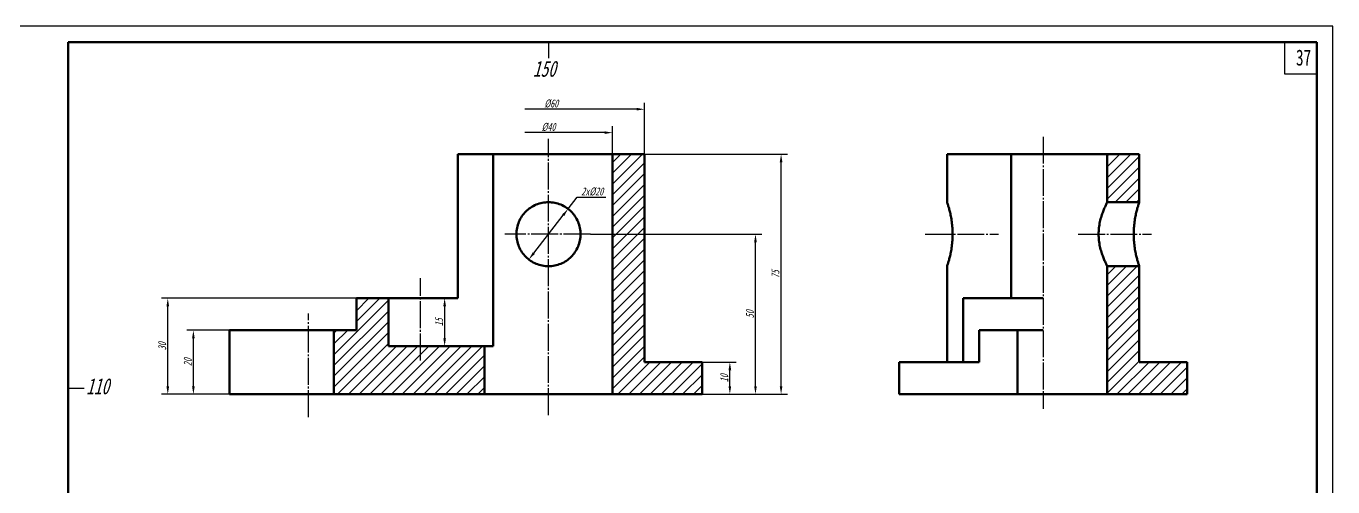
# Model space of a CAD drawing. Header units: millimetres. Extents: x -334 to 3025, y 133 to 867.
# Drawn here: x 1716.2 to 2124.4, y 437.3 to 581.2 of the extents above; entities that cross this region are included whole.
import ezdxf

# ---------------------------------------------------------------- set-up
doc = ezdxf.new("R2010")
doc.units = ezdxf.units.MM
doc.header["$LTSCALE"] = 0.8
doc.header["$PDMODE"] = 33
doc.header["$PDSIZE"] = 1.5
doc.linetypes.add('myCENTER', pattern=[18, 15, -1, 1, -1])
doc.layers.get('Defpoints').update_dxf_attribs({"lineweight": 20})
for name, color, linetype, lineweight in [('答案中心线', 1, 'myCENTER', 25), ('答案剖面线', 1, 'Continuous', 25), ('答案尺寸', 1, 'Continuous', 25), ('答案文字', 1, 'Continuous', 25), ('答案粗实线', 1, 'Continuous', 50), ('答案细实线', 1, 'Continuous', 25)]:
    doc.layers.add(name, color=color, linetype=linetype, lineweight=lineweight)
doc.styles.add('尺寸文字1-2.5号', font='SimSun.ttf', dxfattribs={"width": 0.7, "oblique": 15, "height": 2.5})
doc.styles.add('标题汉字1-5号', font='SimSun.ttf', dxfattribs={"width": 0.7, "height": 5})
doc.dimstyles.new('尺寸25', dxfattribs={"dimtxt": 2.5, "dimasz": 2.5, "dimexe": 2, "dimexo": 0, "dimgap": 0.5, "dimtad": 1, "dimdec": 0, "dimdsep": 46, "dimtxsty": '尺寸文字1-2.5号', "dimcen": 0, "dimadec": 0, "dimazin": 0, "dimtfac": 1, "dimtdec": 0, "dimtmove": 0, "dimatfit": 3, "dimfxl": 0, "dimarcsym": 0})
pattern_1 = [(225, (-7.9555, 227.5367), (1.683798, -1.683798), [])]
pattern_2 = [(225, (3.1268, 227.5367), (1.683798, -1.683798), [])]

# ---------------------------------------------------------------- blocks, each defined once
blk = doc.blocks.new('*D13')
at = {"layer": 'Defpoints', "color": 0}
for p in [(1768.48, 486.24), (1779.71, 486.24), (1779.71, 466.24)]:
    blk.add_point(p, dxfattribs=at)
at = {"layer": '答案尺寸', "color": 0, "lineweight": -2}
for p, q in [((1779.71, 486.24), (1766.48, 486.24)), ((1768.48, 468.74), (1768.48, 483.74)), ((1779.71, 466.24), (1766.48, 466.24))]:
    blk.add_line(p, q, dxfattribs=at)
at = {"layer": '答案尺寸', "color": 0}
for points in [[(1768.07, 483.74), (1768.9, 483.74), (1768.48, 486.24)], [(1768.07, 468.74), (1768.9, 468.74), (1768.48, 466.24)]]:
    blk.add_solid(points, dxfattribs=at)
at = {"layer": '答案尺寸', "color": 0, "insert": (1766.73, 476.24), "char_height": 2.5, "attachment_point": 5, "rotation": 90, "style": '尺寸文字1-2.5号'}
blk.add_mtext('20', dxfattribs=at)
blk = doc.blocks.new('*D14')
at = {"layer": 'Defpoints', "color": 0}
for p in [(1760.48, 496.24), (1819.39, 496.24), (1779.71, 466.24)]:
    blk.add_point(p, dxfattribs=at)
at = {"layer": '答案尺寸', "color": 0, "lineweight": -2}
for p, q in [((1819.39, 496.24), (1758.48, 496.24)), ((1760.48, 468.74), (1760.48, 493.74)), ((1779.71, 466.24), (1758.48, 466.24))]:
    blk.add_line(p, q, dxfattribs=at)
at = {"layer": '答案尺寸', "color": 0}
for points in [[(1760.07, 493.74), (1760.9, 493.74), (1760.48, 496.24)], [(1760.07, 468.74), (1760.9, 468.74), (1760.48, 466.24)]]:
    blk.add_solid(points, dxfattribs=at)
at = {"layer": '答案尺寸', "color": 0, "insert": (1758.73, 481.24), "char_height": 2.5, "attachment_point": 5, "rotation": 90, "style": '尺寸文字1-2.5号'}
blk.add_mtext('30', dxfattribs=at)
blk = doc.blocks.new('*D15')
at = {"layer": 'Defpoints', "color": 0}
for p in [(1839.39, 496.24), (1839.39, 481.24), (1846.96, 481.24)]:
    blk.add_point(p, dxfattribs=at)
at = {"layer": '答案尺寸', "color": 0, "lineweight": -2}
for p, q in [((1839.39, 496.24), (1848.96, 496.24)), ((1846.96, 493.74), (1846.96, 483.74)), ((1839.39, 481.24), (1848.96, 481.24))]:
    blk.add_line(p, q, dxfattribs=at)
at = {"layer": '答案尺寸', "color": 0}
for points in [[(1846.54, 493.74), (1847.38, 493.74), (1846.96, 496.24)], [(1846.54, 483.74), (1847.38, 483.74), (1846.96, 481.24)]]:
    blk.add_solid(points, dxfattribs=at)
at = {"layer": '答案尺寸', "color": 0, "insert": (1845.21, 488.74), "char_height": 2.5, "attachment_point": 5, "rotation": 90, "style": '尺寸文字1-2.5号'}
blk.add_mtext('15', dxfattribs=at)
blk = doc.blocks.new('*D16')
at = {"layer": 'Defpoints', "color": 0}
for p in [(1885.52, 524.14), (1873.26, 508.34)]:
    blk.add_point(p, dxfattribs=at)
at = {"layer": '答案尺寸', "color": 0, "lineweight": -2}
for p, q in [((1885.52, 524.14), (1888.34, 527.79)), ((1888.34, 527.79), (1897.27, 527.79)), ((1874.79, 510.32), (1883.99, 522.17))]:
    blk.add_line(p, q, dxfattribs=at)
at = {"layer": '答案尺寸', "color": 0}
for points in [[(1883.66, 522.42), (1884.31, 521.91), (1885.52, 524.14)], [(1874.46, 510.57), (1875.12, 510.06), (1873.26, 508.34)]]:
    blk.add_solid(points, dxfattribs=at)
at = {"layer": '答案尺寸', "color": 0, "insert": (1893.06, 529.54), "char_height": 2.5, "attachment_point": 5, "style": '尺寸文字1-2.5号'}
blk.add_mtext('2x%%C20', dxfattribs=at)
blk = doc.blocks.new('*D17')
at = {"layer": 'Defpoints', "color": 0}
for p in [(1927.39, 476.24), (1936.04, 476.24), (1927.39, 466.24)]:
    blk.add_point(p, dxfattribs=at)
at = {"layer": '答案尺寸', "color": 0, "lineweight": -2}
for p, q in [((1927.39, 476.24), (1938.04, 476.24)), ((1936.04, 468.74), (1936.04, 473.74)), ((1927.39, 466.24), (1938.04, 466.24))]:
    blk.add_line(p, q, dxfattribs=at)
at = {"layer": '答案尺寸', "color": 0}
for points in [[(1935.63, 473.74), (1936.46, 473.74), (1936.04, 476.24)], [(1935.63, 468.74), (1936.46, 468.74), (1936.04, 466.24)]]:
    blk.add_solid(points, dxfattribs=at)
at = {"layer": '答案尺寸', "color": 0, "insert": (1934.29, 471.24), "char_height": 2.5, "attachment_point": 5, "rotation": 90, "style": '尺寸文字1-2.5号'}
blk.add_mtext('10', dxfattribs=at)
blk = doc.blocks.new('*D18')
at = {"layer": 'Defpoints', "color": 0}
for p in [(1892.51, 516.24), (1944.04, 516.24), (1927.39, 466.24)]:
    blk.add_point(p, dxfattribs=at)
at = {"layer": '答案尺寸', "color": 0, "lineweight": -2}
for p, q in [((1892.51, 516.24), (1946.04, 516.24)), ((1944.04, 468.74), (1944.04, 513.74)), ((1927.39, 466.24), (1946.04, 466.24))]:
    blk.add_line(p, q, dxfattribs=at)
at = {"layer": '答案尺寸', "color": 0}
for points in [[(1943.63, 513.74), (1944.46, 513.74), (1944.04, 516.24)], [(1943.63, 468.74), (1944.46, 468.74), (1944.04, 466.24)]]:
    blk.add_solid(points, dxfattribs=at)
at = {"layer": '答案尺寸', "color": 0, "insert": (1942.29, 491.24), "char_height": 2.5, "attachment_point": 5, "rotation": 90, "style": '尺寸文字1-2.5号'}
blk.add_mtext('50', dxfattribs=at)
blk = doc.blocks.new('*D19')
at = {"layer": 'Defpoints', "color": 0}
for p in [(1909.39, 541.24), (1952.04, 541.24), (1927.39, 466.24)]:
    blk.add_point(p, dxfattribs=at)
at = {"layer": '答案尺寸', "color": 0, "lineweight": -2}
for p, q in [((1909.39, 541.24), (1954.04, 541.24)), ((1952.04, 468.74), (1952.04, 538.74)), ((1927.39, 466.24), (1954.04, 466.24))]:
    blk.add_line(p, q, dxfattribs=at)
at = {"layer": '答案尺寸', "color": 0}
for points in [[(1951.63, 538.74), (1952.46, 538.74), (1952.04, 541.24)], [(1951.63, 468.74), (1952.46, 468.74), (1952.04, 466.24)]]:
    blk.add_solid(points, dxfattribs=at)
at = {"layer": '答案尺寸', "color": 0, "insert": (1950.29, 503.74), "char_height": 2.5, "attachment_point": 5, "rotation": 90, "style": '尺寸文字1-2.5号'}
blk.add_mtext('75', dxfattribs=at)

msp = doc.modelspace()

# ---------------------------------------------------------------- hatches: boundary and pattern name
at = {"layer": '答案剖面线'}
h = msp.add_hatch(dxfattribs=at)
h.set_pattern_fill('ANSI31', color=256, scale=0.75, angle=180, style=0)
h.set_pattern_definition(pattern_1)
h.paths.add_polyline_path([(1909.39, 476.24), (1909.39, 541.24), (1899.39, 541.24), (1899.39, 466.24), (1927.39, 466.24), (1927.39, 476.24)])
h = msp.add_hatch(dxfattribs=at)
h.set_pattern_fill('ANSI31', color=256, scale=0.75, angle=180, style=0)
h.set_pattern_definition(pattern_2)
h.paths.add_polyline_path([(2063.9, 526.24), (2063.9, 541.24), (2053.9, 541.24), (2053.9, 526.24)])
h = msp.add_hatch(dxfattribs=at)
h.set_pattern_fill('ANSI31', color=256, scale=0.75, angle=180, style=0)
h.set_pattern_definition(pattern_2)
h.paths.add_polyline_path([(2063.9, 506.24), (2053.9, 506.24), (2053.9, 466.24), (2078.9, 466.24), (2078.9, 476.24), (2063.9, 476.24)])
h = msp.add_hatch(dxfattribs=at)
h.set_pattern_fill('ANSI31', color=256, scale=0.75, angle=180, style=0)
h.set_pattern_definition(pattern_1)
h.paths.add_polyline_path([(1829.39, 481.24), (1829.39, 496.24), (1819.39, 496.24), (1819.39, 486.24), (1812.39, 486.24), (1812.39, 466.24), (1859.39, 466.24), (1859.39, 481.24)])

# ---------------------------------------------------------------- linework, layer by layer
at = {"layer": '答案中心线', "ltscale": 0.7}
for p, q in [((1879.39, 459.69), (1879.39, 546.06)), ((1997.04, 516.24), (2020, 516.24)), ((2044.82, 516.24), (2067.79, 516.24)), ((1839.39, 476.82), (1839.39, 502.51)), ((1804.39, 459.09), (1804.39, 491.5))]:
    msp.add_line(p, q, dxfattribs=at)
at = {"layer": '答案中心线', "ltscale": 0.7, "extrusion": (0, 1, 0)}
for p, q in [((2033.9, 546.68), (2033.9, 461.72)), ((1892.51, 516.24), (1865.71, 516.24))]:
    msp.add_line(p, q, dxfattribs=at)
at = {"layer": '答案尺寸'}
for p, q in [((1906.89, 555.28), (1872.02, 555.28)), ((1909.39, 541.24), (1909.39, 557.28)), ((1896.89, 547.97), (1872.02, 547.97)), ((1899.39, 541.24), (1899.39, 549.97))]:
    msp.add_line(p, q, dxfattribs=at)
for points in [[(1906.89, 555.7), (1906.89, 554.87), (1909.39, 555.28)], [(1896.89, 548.39), (1896.89, 547.55), (1899.39, 547.97)]]:
    msp.add_solid(points, dxfattribs=at)
at = {"layer": '答案粗实线'}
for p, q in [((2119.39, 576.24), (1729.39, 576.24)), ((1729.39, 576.24), (1729.39, 289.24)), ((2119.39, 289.24), (2119.39, 576.24))]:
    msp.add_line(p, q, dxfattribs=at)
at = {"layer": '答案粗实线', "extrusion": (0, 1, 0)}
for p, q in [((1851.11, 496.24), (1851.11, 541.24)), ((1851.11, 541.24), (1862.07, 541.24)), ((1862.07, 541.24), (1862.07, 481.24)), ((1862.07, 541.24), (1899.39, 541.24)), ((1899.39, 541.24), (1899.39, 466.24)), ((1909.39, 541.24), (1899.39, 541.24)), ((1909.39, 476.24), (1909.39, 541.24)), ((2003.9, 541.24), (2023.9, 541.24)), ((2003.9, 526.24), (2003.9, 541.24)), ((2023.9, 496.24), (2023.9, 541.24)), ((2023.9, 541.24), (2053.9, 541.24)), ((2053.9, 541.24), (2053.9, 526.24)), ((2063.9, 541.24), (2053.9, 541.24)), ((2063.9, 526.24), (2063.9, 541.24)), ((2053.9, 526.24), (2063.9, 526.24)), ((2003.9, 476.24), (2003.9, 506.24)), ((2053.9, 506.24), (2053.9, 466.24)), ((2063.9, 506.24), (2053.9, 506.24)), ((2063.9, 476.24), (2063.9, 506.24)), ((1819.39, 496.24), (1819.39, 486.24)), ((1829.39, 496.24), (1819.39, 496.24)), ((1829.39, 496.24), (1839.39, 496.24)), ((1829.39, 481.24), (1829.39, 496.24)), ((1839.39, 496.24), (1851.11, 496.24)), ((2033.9, 496.24), (2008.9, 496.24)), ((2008.9, 496.24), (2008.9, 476.24)), ((1779.71, 466.24), (1779.71, 486.24)), ((1804.39, 486.24), (1779.71, 486.24)), ((1812.39, 486.24), (1804.39, 486.24)), ((1812.39, 486.24), (1812.39, 466.24)), ((1819.39, 486.24), (1812.39, 486.24)), ((2013.9, 486.24), (2013.9, 476.24)), ((2025.9, 486.24), (2013.9, 486.24)), ((2025.9, 466.24), (2025.9, 486.24)), ((2033.9, 486.24), (2025.9, 486.24)), ((1859.39, 481.24), (1829.39, 481.24)), ((1862.07, 481.24), (1859.39, 481.24)), ((1859.39, 466.24), (1859.39, 481.24)), ((1927.39, 476.24), (1909.39, 476.24)), ((1927.39, 466.24), (1927.39, 476.24)), ((1988.9, 466.24), (1988.9, 476.24)), ((2013.9, 476.24), (1988.9, 476.24)), ((2078.9, 476.24), (2063.9, 476.24)), ((2078.9, 466.24), (2078.9, 476.24)), ((1804.39, 466.24), (1779.71, 466.24)), ((1812.39, 466.24), (1804.39, 466.24)), ((1812.39, 466.24), (1859.39, 466.24)), ((1899.39, 466.24), (1859.39, 466.24)), ((1899.39, 466.24), (1927.39, 466.24)), ((2025.9, 466.24), (1988.9, 466.24)), ((2033.9, 466.24), (2025.9, 466.24)), ((2053.9, 466.24), (2033.9, 466.24)), ((2053.9, 466.24), (2078.9, 466.24))]:
    msp.add_line(p, q, dxfattribs=at)
at = {"layer": '答案粗实线'}
for points, knots in [([(1889.39, 516.24), (1889.39, 515.6), (1889.33, 514.94), (1889.07, 513.64), (1888.87, 513), (1888.36, 511.77), (1888.04, 511.19), (1887.31, 510.1), (1886.9, 509.61), (1886.02, 508.73), (1885.53, 508.32), (1884.45, 507.59), (1883.86, 507.27), (1882.63, 506.76), (1881.99, 506.56), (1880.69, 506.31), (1880.03, 506.24), (1878.75, 506.24), (1878.09, 506.31), (1876.79, 506.56), (1876.15, 506.76), (1874.92, 507.27), (1874.33, 507.59), (1873.25, 508.32), (1872.76, 508.73), (1871.88, 509.61), (1871.47, 510.1), (1870.74, 511.19), (1870.42, 511.77), (1869.91, 513), (1869.71, 513.64), (1869.45, 514.94), (1869.39, 515.6), (1869.39, 516.88), (1869.45, 517.54), (1869.71, 518.84), (1869.91, 519.49), (1870.42, 520.71), (1870.74, 521.3), (1871.47, 522.38), (1871.88, 522.88), (1872.76, 523.75), (1873.25, 524.16), (1874.33, 524.89), (1874.92, 525.21), (1876.15, 525.73), (1876.79, 525.92), (1878.09, 526.18), (1878.75, 526.24), (1880.03, 526.24), (1880.69, 526.18), (1881.99, 525.92), (1882.63, 525.73), (1883.86, 525.21), (1884.45, 524.89), (1885.53, 524.16), (1886.02, 523.75), (1886.9, 522.88), (1887.31, 522.38), (1888.04, 521.3), (1888.36, 520.71), (1888.87, 519.49), (1889.07, 518.84), (1889.33, 517.54), (1889.39, 516.88), (1889.39, 516.24)], [0, 0, 0, 0, 1.924576, 1.924576, 3.849152, 3.849152, 5.773728, 5.773728, 7.698304, 7.698304, 9.617634, 9.617634, 11.536963, 11.536963, 13.456293, 13.456293, 15.375622, 15.375622, 17.294952, 17.294952, 19.214281, 19.214281, 21.133611, 21.133611, 23.05294, 23.05294, 24.977516, 24.977516, 26.902092, 26.902092, 28.826668, 28.826668, 30.751244, 30.751244, 32.67582, 32.67582, 34.600396, 34.600396, 36.524972, 36.524972, 38.449548, 38.449548, 40.368878, 40.368878, 42.288207, 42.288207, 44.207537, 44.207537, 46.126866, 46.126866, 48.046196, 48.046196, 49.965525, 49.965525, 51.884855, 51.884855, 53.804184, 53.804184, 55.72876, 55.72876, 57.653336, 57.653336, 59.577912, 59.577912, 61.502488, 61.502488, 61.502488, 61.502488]), ([(2003.9, 526.24), (2003.9, 526.24), (2003.92, 526.18), (2004.01, 525.93), (2004.07, 525.73), (2004.23, 525.22), (2004.32, 524.9), (2004.53, 524.17), (2004.64, 523.75), (2004.86, 522.87), (2004.97, 522.37), (2005.18, 521.29), (2005.28, 520.7), (2005.44, 519.47), (2005.51, 518.83), (2005.6, 517.53), (2005.62, 516.88), (2005.62, 515.61), (2005.6, 514.96), (2005.51, 513.66), (2005.44, 513.02), (2005.28, 511.79), (2005.18, 511.2), (2004.97, 510.11), (2004.86, 509.61), (2004.64, 508.73), (2004.53, 508.32), (2004.32, 507.58), (2004.23, 507.27), (2004.07, 506.75), (2004.01, 506.56), (2003.92, 506.3), (2003.9, 506.24), (2003.9, 506.24)], [15.194003, 15.194003, 15.194003, 15.194003, 17.092813, 17.092813, 18.991623, 18.991623, 20.890432, 20.890432, 22.789242, 22.789242, 24.688933, 24.688933, 26.588624, 26.588624, 28.488315, 28.488315, 30.388006, 30.388006, 32.287697, 32.287697, 34.187388, 34.187388, 36.087079, 36.087079, 37.986769, 37.986769, 39.885579, 39.885579, 41.784389, 41.784389, 43.683199, 43.683199, 45.582009, 45.582009, 45.582009, 45.582009]), ([(2051.22, 516.24), (2051.22, 516.88), (2051.26, 517.54), (2051.41, 518.84), (2051.51, 519.49), (2051.78, 520.71), (2051.94, 521.3), (2052.27, 522.38), (2052.45, 522.88), (2052.78, 523.75), (2052.95, 524.16), (2053.26, 524.89), (2053.41, 525.21), (2053.65, 525.73), (2053.74, 525.92), (2053.87, 526.18), (2053.9, 526.24), (2053.9, 526.24)], [0, 0, 0, 0, 1.924576, 1.924576, 3.849152, 3.849152, 5.773728, 5.773728, 7.698304, 7.698304, 9.617634, 9.617634, 11.536963, 11.536963, 13.456293, 13.456293, 15.375622, 15.375622, 15.375622, 15.375622]), ([(2063.9, 526.24), (2063.9, 526.24), (2063.88, 526.18), (2063.8, 525.93), (2063.74, 525.73), (2063.58, 525.22), (2063.48, 524.9), (2063.27, 524.17), (2063.16, 523.75), (2062.95, 522.87), (2062.84, 522.37), (2062.63, 521.29), (2062.53, 520.7), (2062.36, 519.47), (2062.3, 518.83), (2062.21, 517.53), (2062.19, 516.88), (2062.19, 516.24)], [45.582009, 45.582009, 45.582009, 45.582009, 47.480819, 47.480819, 49.379628, 49.379628, 51.278438, 51.278438, 53.177248, 53.177248, 55.076939, 55.076939, 56.97663, 56.97663, 58.876321, 58.876321, 60.776012, 60.776012, 60.776012, 60.776012]), ([(2053.9, 506.24), (2053.9, 506.24), (2053.87, 506.31), (2053.74, 506.56), (2053.65, 506.76), (2053.41, 507.27), (2053.26, 507.59), (2052.95, 508.32), (2052.78, 508.73), (2052.45, 509.61), (2052.27, 510.1), (2051.94, 511.19), (2051.78, 511.77), (2051.51, 513), (2051.41, 513.64), (2051.26, 514.94), (2051.22, 515.6), (2051.22, 516.24)], [46.126866, 46.126866, 46.126866, 46.126866, 48.046196, 48.046196, 49.965525, 49.965525, 51.884855, 51.884855, 53.804184, 53.804184, 55.72876, 55.72876, 57.653336, 57.653336, 59.577912, 59.577912, 61.502488, 61.502488, 61.502488, 61.502488]), ([(2062.19, 516.24), (2062.19, 515.61), (2062.21, 514.96), (2062.3, 513.66), (2062.36, 513.02), (2062.53, 511.79), (2062.63, 511.2), (2062.84, 510.11), (2062.95, 509.61), (2063.16, 508.73), (2063.27, 508.32), (2063.48, 507.58), (2063.58, 507.27), (2063.74, 506.75), (2063.8, 506.56), (2063.88, 506.3), (2063.9, 506.24), (2063.9, 506.24)], [0, 0, 0, 0, 1.899691, 1.899691, 3.799382, 3.799382, 5.699073, 5.699073, 7.598764, 7.598764, 9.497573, 9.497573, 11.396383, 11.396383, 13.295193, 13.295193, 15.194003, 15.194003, 15.194003, 15.194003])]:
    msp.add_open_spline(points, degree=3, knots=knots, dxfattribs=at)
at = {"layer": '答案细实线'}
for p, q in [((2124.39, 581.24), (1704.39, 581.24)), ((2124.39, 284.24), (2124.39, 581.24)), ((1879.39, 576.24), (1879.39, 571.24)), ((2109.39, 566.24), (2109.39, 576.24)), ((2119.39, 566.24), (2109.39, 566.24)), ((1734.39, 468.05), (1729.39, 468.05))]:
    msp.add_line(p, q, dxfattribs=at)

# ---------------------------------------------------------------- texts
at = {"layer": '答案尺寸', "char_height": 2.5, "attachment_point": 5, "style": '尺寸文字1-2.5号'}
for s, insert in [('%%C60', (1880.25, 557.03)), ('%%C40', (1879.39, 549.72))]:
    msp.add_mtext(s, dxfattribs=dict(at, insert=insert))
at = {"layer": '答案文字', "style": '标题汉字1-5号', "width": 0.7}
msp.add_text('37', height=5, dxfattribs=at).set_placement((2112.86, 568.92))
at = {"layer": '答案文字', "style": '尺寸文字1-2.5号', "oblique": 15, "width": 0.7}
for s, p in [('150', (1874.53, 565.43)), ('110', (1735.01, 466.24))]:
    msp.add_text(s, height=5, dxfattribs=at).set_placement(p)

# ---------------------------------------------------------------- dimensions: what is measured, and where the dimension line sits
at = {"layer": '答案尺寸'}
for base, p1, p2, picture, middle in [((1952.04, 541.24), (1927.39, 466.24), (1909.39, 541.24), '*D19', (1950.29, 503.74)), ((1944.04, 516.24), (1927.39, 466.24), (1892.51, 516.24), '*D18', (1942.29, 491.24)), ((1760.48, 496.24), (1779.71, 466.24), (1819.39, 496.24), '*D14', (1758.73, 481.24)), ((1846.96, 481.24), (1839.39, 496.24), (1839.39, 481.24), '*D15', (1845.21, 488.74)), ((1768.48, 486.24), (1779.71, 466.24), (1779.71, 486.24), '*D13', (1766.73, 476.24)), ((1936.04, 476.24), (1927.39, 466.24), (1927.39, 476.24), '*D17', (1934.29, 471.24))]:
    dim = msp.add_linear_dim(base=base, p1=p1, p2=p2, angle=90, dimstyle='尺寸25', dxfattribs=at)
    dim.commit()
    dim.dimension.update_dxf_attribs({"geometry": picture, "text_midpoint": middle})
dim = msp.add_diameter_dim_2p(p1=(1873.26, 508.34), p2=(1885.52, 524.14), text='2x%%C20', dimstyle='尺寸25', override={"dimtih": 1, "dimtoh": 1, "dimatfit": 2}, dxfattribs=at)
dim.commit()
dim.dimension.update_dxf_attribs({"geometry": '*D16', "text_midpoint": (1893.06, 527.79), "dimtype": 163})

doc.saveas('drawing.dxf')
